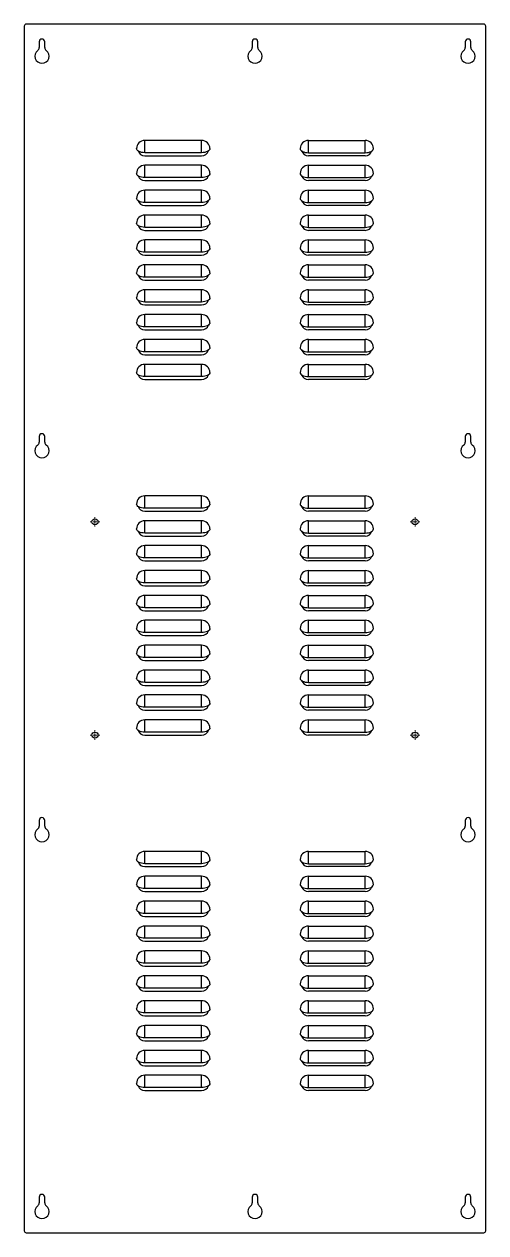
# Model space of a CAD drawing. Header units: millimetres. Extents: x -826 to 1751, y -781 to 1045.
# Drawn here: x -826 to -177, y -781 to 919 of the extents above; entities that cross this region are included whole.
import ezdxf

# ---------------------------------------------------------------- set-up
doc = ezdxf.new("R2010")
doc.units = ezdxf.units.MM

# ---------------------------------------------------------------- blocks, each defined once
blk = doc.blocks.new('SW_CENTERMARKSYMBOL_0')
at = {"color": 0, "linetype": 'Continuous', "lineweight": 18}
for p, q in [((-5, 0), (-6.75, 0)), ((0, 0), (-2.5, 0)), ((0, 5), (0, 6.75)), ((0, 0), (0, 2.5)), ((0, 0), (0, -2.5)), ((0, 0), (2.5, 0)), ((5, 0), (6.75, 0)), ((0, -5), (0, -6.75))]:
    blk.add_line(p, q, dxfattribs=at)
blk = doc.blocks.new('SW_CENTERMARKSYMBOL_1')
at = {"color": 0, "linetype": 'Continuous', "lineweight": 18}
for p, q in [((-5, 0), (-6.75, 0)), ((0, 0), (-2.5, 0)), ((0, 5), (0, 6.75)), ((0, 0), (0, 2.5)), ((0, 0), (0, -2.5)), ((0, 0), (2.5, 0)), ((5, 0), (6.75, 0)), ((0, -5), (0, -6.75))]:
    blk.add_line(p, q, dxfattribs=at)
blk = doc.blocks.new('SW_CENTERMARKSYMBOL_2')
at = {"color": 0, "linetype": 'Continuous', "lineweight": 18}
for p, q in [((-5, 0), (-6.75, 0)), ((0, 0), (-2.5, 0)), ((0, 5), (0, 6.75)), ((0, 0), (0, 2.5)), ((0, 0), (0, -2.5)), ((0, 0), (2.5, 0)), ((5, 0), (6.75, 0)), ((0, -5), (0, -6.75))]:
    blk.add_line(p, q, dxfattribs=at)
blk = doc.blocks.new('SW_CENTERMARKSYMBOL_3')
at = {"color": 0, "linetype": 'Continuous', "lineweight": 18}
for p, q in [((-5, 0), (-6.75, 0)), ((0, 0), (-2.5, 0)), ((0, 5), (0, 6.75)), ((0, 0), (0, 2.5)), ((0, 0), (0, -2.5)), ((0, 0), (2.5, 0)), ((5, 0), (6.75, 0)), ((0, -5), (0, -6.75))]:
    blk.add_line(p, q, dxfattribs=at)

msp = doc.modelspace()

# ---------------------------------------------------------------- linework, layer by layer
at = {"color": 7, "linetype": 'Continuous', "lineweight": 25}
for p, q in [((-179.7, 918.7), (-822.7, 918.7)), ((-825.7, 915.7), (-825.7, -778.3)), ((-176.7, -778.3), (-176.7, 915.7)), ((-804.7, 893.7), (-804.7, 885.7)), ((-796.7, 885.7), (-796.7, 893.7)), ((-505.2, 893.7), (-505.2, 885.7)), ((-497.2, 885.7), (-497.2, 893.7)), ((-205.7, 893.7), (-205.7, 885.7)), ((-197.7, 885.7), (-197.7, 893.7)), ((-576.2, 755.2), (-656.2, 755.2)), ((-656.2, 737.9), (-656.2, 755.2)), ((-576.2, 737.9), (-576.2, 755.2)), ((-426.2, 737.9), (-426.2, 755.2)), ((-426.2, 755.2), (-346.2, 755.2)), ((-346.2, 737.9), (-346.2, 755.2)), ((-576.2, 737.9), (-656.2, 737.9)), ((-656.2, 733.7), (-576.2, 733.7)), ((-426.2, 737.9), (-346.2, 737.9)), ((-346.2, 733.7), (-426.2, 733.7)), ((-656.2, 702.9), (-656.2, 720.2)), ((-576.2, 720.2), (-656.2, 720.2)), ((-576.2, 702.9), (-576.2, 720.2)), ((-426.2, 702.9), (-426.2, 720.2)), ((-426.2, 720.2), (-346.2, 720.2)), ((-346.2, 702.9), (-346.2, 720.2)), ((-576.2, 702.9), (-656.2, 702.9)), ((-656.2, 698.7), (-576.2, 698.7)), ((-426.2, 702.9), (-346.2, 702.9)), ((-346.2, 698.7), (-426.2, 698.7)), ((-656.2, 667.9), (-656.2, 685.2)), ((-576.2, 685.2), (-656.2, 685.2)), ((-576.2, 667.9), (-576.2, 685.2)), ((-426.2, 667.9), (-426.2, 685.2)), ((-426.2, 685.2), (-346.2, 685.2)), ((-346.2, 667.9), (-346.2, 685.2)), ((-576.2, 667.9), (-656.2, 667.9)), ((-656.2, 663.7), (-576.2, 663.7)), ((-426.2, 667.9), (-346.2, 667.9)), ((-346.2, 663.7), (-426.2, 663.7)), ((-656.2, 632.9), (-656.2, 650.2)), ((-576.2, 650.2), (-656.2, 650.2)), ((-576.2, 632.9), (-576.2, 650.2)), ((-426.2, 632.9), (-426.2, 650.2)), ((-426.2, 650.2), (-346.2, 650.2)), ((-346.2, 632.9), (-346.2, 650.2)), ((-576.2, 632.9), (-656.2, 632.9)), ((-426.2, 632.9), (-346.2, 632.9)), ((-656.2, 628.7), (-576.2, 628.7)), ((-656.2, 597.9), (-656.2, 615.2)), ((-576.2, 615.2), (-656.2, 615.2)), ((-576.2, 597.9), (-576.2, 615.2)), ((-346.2, 628.7), (-426.2, 628.7)), ((-426.2, 597.9), (-426.2, 615.2)), ((-426.2, 615.2), (-346.2, 615.2)), ((-346.2, 597.9), (-346.2, 615.2)), ((-576.2, 597.9), (-656.2, 597.9)), ((-426.2, 597.9), (-346.2, 597.9)), ((-656.2, 593.7), (-576.2, 593.7)), ((-576.2, 580.2), (-656.2, 580.2)), ((-656.2, 562.9), (-656.2, 580.2)), ((-576.2, 562.9), (-576.2, 580.2)), ((-346.2, 593.7), (-426.2, 593.7)), ((-426.2, 562.9), (-426.2, 580.2)), ((-426.2, 580.2), (-346.2, 580.2)), ((-346.2, 562.9), (-346.2, 580.2)), ((-576.2, 562.9), (-656.2, 562.9)), ((-426.2, 562.9), (-346.2, 562.9)), ((-656.2, 558.7), (-576.2, 558.7)), ((-576.2, 545.2), (-656.2, 545.2)), ((-656.2, 527.9), (-656.2, 545.2)), ((-576.2, 527.9), (-576.2, 545.2)), ((-346.2, 558.7), (-426.2, 558.7)), ((-426.2, 527.9), (-426.2, 545.2)), ((-426.2, 545.2), (-346.2, 545.2)), ((-346.2, 527.9), (-346.2, 545.2)), ((-576.2, 527.9), (-656.2, 527.9)), ((-426.2, 527.9), (-346.2, 527.9)), ((-656.2, 523.7), (-576.2, 523.7)), ((-576.2, 510.2), (-656.2, 510.2)), ((-656.2, 492.9), (-656.2, 510.2)), ((-576.2, 492.9), (-576.2, 510.2)), ((-346.2, 523.7), (-426.2, 523.7)), ((-426.2, 492.9), (-426.2, 510.2)), ((-426.2, 510.2), (-346.2, 510.2)), ((-346.2, 492.9), (-346.2, 510.2)), ((-576.2, 492.9), (-656.2, 492.9)), ((-656.2, 488.7), (-576.2, 488.7)), ((-426.2, 492.9), (-346.2, 492.9)), ((-346.2, 488.7), (-426.2, 488.7)), ((-576.2, 475.2), (-656.2, 475.2)), ((-656.2, 457.9), (-656.2, 475.2)), ((-576.2, 457.9), (-576.2, 475.2)), ((-426.2, 457.9), (-426.2, 475.2)), ((-426.2, 475.2), (-346.2, 475.2)), ((-346.2, 457.9), (-346.2, 475.2)), ((-576.2, 457.9), (-656.2, 457.9)), ((-656.2, 453.7), (-576.2, 453.7)), ((-426.2, 457.9), (-346.2, 457.9)), ((-346.2, 453.7), (-426.2, 453.7)), ((-576.2, 440.2), (-656.2, 440.2)), ((-656.2, 422.9), (-656.2, 440.2)), ((-576.2, 422.9), (-576.2, 440.2)), ((-426.2, 422.9), (-426.2, 440.2)), ((-426.2, 440.2), (-346.2, 440.2)), ((-346.2, 422.9), (-346.2, 440.2)), ((-576.2, 422.9), (-656.2, 422.9)), ((-656.2, 418.7), (-576.2, 418.7)), ((-426.2, 422.9), (-346.2, 422.9)), ((-346.2, 418.7), (-426.2, 418.7)), ((-804.7, 338.7), (-804.7, 330.7)), ((-796.7, 330.7), (-796.7, 338.7)), ((-205.7, 338.7), (-205.7, 330.7)), ((-197.7, 330.7), (-197.7, 338.7)), ((-656.2, 237.9), (-656.2, 255.2)), ((-576.2, 255.2), (-656.2, 255.2)), ((-576.2, 237.9), (-576.2, 255.2)), ((-426.2, 237.9), (-426.2, 255.2)), ((-426.2, 255.2), (-346.2, 255.2)), ((-346.2, 237.9), (-346.2, 255.2)), ((-576.2, 237.9), (-656.2, 237.9)), ((-656.2, 233.7), (-576.2, 233.7)), ((-426.2, 237.9), (-346.2, 237.9)), ((-346.2, 233.7), (-426.2, 233.7)), ((-576.2, 220.2), (-656.2, 220.2)), ((-656.2, 202.9), (-656.2, 220.2)), ((-576.2, 202.9), (-576.2, 220.2)), ((-426.2, 202.9), (-426.2, 220.2)), ((-426.2, 220.2), (-346.2, 220.2)), ((-346.2, 202.9), (-346.2, 220.2)), ((-576.2, 202.9), (-656.2, 202.9)), ((-656.2, 198.7), (-576.2, 198.7)), ((-426.2, 202.9), (-346.2, 202.9)), ((-346.2, 198.7), (-426.2, 198.7)), ((-576.2, 185.2), (-656.2, 185.2)), ((-656.2, 167.9), (-656.2, 185.2)), ((-576.2, 167.9), (-576.2, 185.2)), ((-426.2, 167.9), (-426.2, 185.2)), ((-426.2, 185.2), (-346.2, 185.2)), ((-346.2, 167.9), (-346.2, 185.2)), ((-576.2, 167.9), (-656.2, 167.9)), ((-656.2, 163.7), (-576.2, 163.7)), ((-426.2, 167.9), (-346.2, 167.9)), ((-346.2, 163.7), (-426.2, 163.7)), ((-576.2, 150.2), (-656.2, 150.2)), ((-656.2, 132.9), (-656.2, 150.2)), ((-576.2, 132.9), (-576.2, 150.2)), ((-426.2, 132.9), (-426.2, 150.2)), ((-426.2, 150.2), (-346.2, 150.2)), ((-346.2, 132.9), (-346.2, 150.2)), ((-576.2, 132.9), (-656.2, 132.9)), ((-656.2, 128.7), (-576.2, 128.7)), ((-426.2, 132.9), (-346.2, 132.9)), ((-346.2, 128.7), (-426.2, 128.7)), ((-576.2, 115.2), (-656.2, 115.2)), ((-656.2, 97.9), (-656.2, 115.2)), ((-576.2, 97.9), (-576.2, 115.2)), ((-426.2, 97.9), (-426.2, 115.2)), ((-426.2, 115.2), (-346.2, 115.2)), ((-346.2, 97.9), (-346.2, 115.2)), ((-576.2, 97.9), (-656.2, 97.9)), ((-656.2, 93.7), (-576.2, 93.7)), ((-426.2, 97.9), (-346.2, 97.9)), ((-346.2, 93.7), (-426.2, 93.7)), ((-656.2, 62.9), (-656.2, 80.2)), ((-576.2, 80.2), (-656.2, 80.2)), ((-576.2, 62.9), (-576.2, 80.2)), ((-426.2, 62.9), (-426.2, 80.2)), ((-426.2, 80.2), (-346.2, 80.2)), ((-346.2, 62.9), (-346.2, 80.2)), ((-576.2, 62.9), (-656.2, 62.9)), ((-656.2, 58.7), (-576.2, 58.7)), ((-426.2, 62.9), (-346.2, 62.9)), ((-346.2, 58.7), (-426.2, 58.7)), ((-656.2, 27.9), (-656.2, 45.2)), ((-576.2, 45.2), (-656.2, 45.2)), ((-576.2, 27.9), (-576.2, 45.2)), ((-426.2, 27.9), (-426.2, 45.2)), ((-426.2, 45.2), (-346.2, 45.2)), ((-346.2, 27.9), (-346.2, 45.2)), ((-576.2, 27.9), (-656.2, 27.9)), ((-656.2, 23.7), (-576.2, 23.7)), ((-426.2, 27.9), (-346.2, 27.9)), ((-346.2, 23.7), (-426.2, 23.7)), ((-656.2, -7.1), (-656.2, 10.2)), ((-576.2, 10.2), (-656.2, 10.2)), ((-576.2, -7.1), (-576.2, 10.2)), ((-426.2, -7.1), (-426.2, 10.2)), ((-426.2, 10.2), (-346.2, 10.2)), ((-346.2, -7.1), (-346.2, 10.2)), ((-576.2, -7.1), (-656.2, -7.1)), ((-656.2, -11.3), (-576.2, -11.3)), ((-426.2, -7.1), (-346.2, -7.1)), ((-346.2, -11.3), (-426.2, -11.3)), ((-656.2, -42.1), (-656.2, -24.8)), ((-576.2, -24.8), (-656.2, -24.8)), ((-576.2, -42.1), (-576.2, -24.8)), ((-426.2, -42.1), (-426.2, -24.8)), ((-426.2, -24.8), (-346.2, -24.8)), ((-346.2, -42.1), (-346.2, -24.8)), ((-576.2, -42.1), (-656.2, -42.1)), ((-656.2, -46.3), (-576.2, -46.3)), ((-426.2, -42.1), (-346.2, -42.1)), ((-346.2, -46.3), (-426.2, -46.3)), ((-656.2, -77.1), (-656.2, -59.8)), ((-576.2, -59.8), (-656.2, -59.8)), ((-576.2, -77.1), (-576.2, -59.8)), ((-426.2, -77.1), (-426.2, -59.8)), ((-426.2, -59.8), (-346.2, -59.8)), ((-346.2, -77.1), (-346.2, -59.8)), ((-576.2, -77.1), (-656.2, -77.1)), ((-656.2, -81.3), (-576.2, -81.3)), ((-426.2, -77.1), (-346.2, -77.1)), ((-346.2, -81.3), (-426.2, -81.3)), ((-804.7, -201.3), (-804.7, -209.3)), ((-796.7, -209.3), (-796.7, -201.3)), ((-205.7, -201.3), (-205.7, -209.3)), ((-197.7, -209.3), (-197.7, -201.3)), ((-656.2, -262.1), (-656.2, -244.8)), ((-576.2, -244.8), (-656.2, -244.8)), ((-576.2, -262.1), (-576.2, -244.8)), ((-426.2, -262.1), (-426.2, -244.8)), ((-426.2, -244.8), (-346.2, -244.8)), ((-346.2, -262.1), (-346.2, -244.8)), ((-576.2, -262.1), (-656.2, -262.1)), ((-656.2, -266.3), (-576.2, -266.3)), ((-426.2, -262.1), (-346.2, -262.1)), ((-346.2, -266.3), (-426.2, -266.3)), ((-656.2, -297.1), (-656.2, -279.8)), ((-576.2, -279.8), (-656.2, -279.8)), ((-576.2, -297.1), (-576.2, -279.8)), ((-426.2, -297.1), (-426.2, -279.8)), ((-426.2, -279.8), (-346.2, -279.8)), ((-346.2, -297.1), (-346.2, -279.8)), ((-576.2, -297.1), (-656.2, -297.1)), ((-656.2, -301.3), (-576.2, -301.3)), ((-426.2, -297.1), (-346.2, -297.1)), ((-346.2, -301.3), (-426.2, -301.3)), ((-656.2, -332.1), (-656.2, -314.8)), ((-576.2, -314.8), (-656.2, -314.8)), ((-576.2, -332.1), (-576.2, -314.8)), ((-426.2, -332.1), (-426.2, -314.8)), ((-426.2, -314.8), (-346.2, -314.8)), ((-346.2, -332.1), (-346.2, -314.8)), ((-576.2, -332.1), (-656.2, -332.1)), ((-656.2, -336.3), (-576.2, -336.3)), ((-426.2, -332.1), (-346.2, -332.1)), ((-346.2, -336.3), (-426.2, -336.3)), ((-656.2, -367.1), (-656.2, -349.8)), ((-576.2, -349.8), (-656.2, -349.8)), ((-576.2, -367.1), (-576.2, -349.8)), ((-426.2, -367.1), (-426.2, -349.8)), ((-426.2, -349.8), (-346.2, -349.8)), ((-346.2, -367.1), (-346.2, -349.8)), ((-576.2, -367.1), (-656.2, -367.1)), ((-656.2, -371.3), (-576.2, -371.3)), ((-426.2, -367.1), (-346.2, -367.1)), ((-346.2, -371.3), (-426.2, -371.3)), ((-656.2, -402.1), (-656.2, -384.8)), ((-576.2, -384.8), (-656.2, -384.8)), ((-576.2, -402.1), (-576.2, -384.8)), ((-426.2, -402.1), (-426.2, -384.8)), ((-426.2, -384.8), (-346.2, -384.8)), ((-346.2, -402.1), (-346.2, -384.8)), ((-576.2, -402.1), (-656.2, -402.1)), ((-656.2, -406.3), (-576.2, -406.3)), ((-426.2, -402.1), (-346.2, -402.1)), ((-346.2, -406.3), (-426.2, -406.3)), ((-576.2, -419.8), (-656.2, -419.8)), ((-656.2, -437.1), (-656.2, -419.8)), ((-576.2, -437.1), (-576.2, -419.8)), ((-426.2, -437.1), (-426.2, -419.8)), ((-426.2, -419.8), (-346.2, -419.8)), ((-346.2, -437.1), (-346.2, -419.8)), ((-576.2, -437.1), (-656.2, -437.1)), ((-656.2, -441.3), (-576.2, -441.3)), ((-426.2, -437.1), (-346.2, -437.1)), ((-346.2, -441.3), (-426.2, -441.3)), ((-576.2, -454.8), (-656.2, -454.8)), ((-656.2, -472.1), (-656.2, -454.8)), ((-576.2, -472.1), (-576.2, -454.8)), ((-426.2, -472.1), (-426.2, -454.8)), ((-426.2, -454.8), (-346.2, -454.8)), ((-346.2, -472.1), (-346.2, -454.8)), ((-576.2, -472.1), (-656.2, -472.1)), ((-426.2, -472.1), (-346.2, -472.1)), ((-656.2, -476.3), (-576.2, -476.3)), ((-576.2, -489.8), (-656.2, -489.8)), ((-656.2, -507.1), (-656.2, -489.8)), ((-576.2, -507.1), (-576.2, -489.8)), ((-346.2, -476.3), (-426.2, -476.3)), ((-426.2, -507.1), (-426.2, -489.8)), ((-426.2, -489.8), (-346.2, -489.8)), ((-346.2, -507.1), (-346.2, -489.8)), ((-576.2, -507.1), (-656.2, -507.1)), ((-426.2, -507.1), (-346.2, -507.1)), ((-656.2, -511.3), (-576.2, -511.3)), ((-576.2, -524.8), (-656.2, -524.8)), ((-656.2, -542.1), (-656.2, -524.8)), ((-576.2, -542.1), (-576.2, -524.8)), ((-346.2, -511.3), (-426.2, -511.3)), ((-426.2, -542.1), (-426.2, -524.8)), ((-426.2, -524.8), (-346.2, -524.8)), ((-346.2, -542.1), (-346.2, -524.8)), ((-576.2, -542.1), (-656.2, -542.1)), ((-426.2, -542.1), (-346.2, -542.1)), ((-656.2, -546.3), (-576.2, -546.3)), ((-576.2, -559.8), (-656.2, -559.8)), ((-656.2, -577.1), (-656.2, -559.8)), ((-576.2, -577.1), (-576.2, -559.8)), ((-346.2, -546.3), (-426.2, -546.3)), ((-426.2, -577.1), (-426.2, -559.8)), ((-426.2, -559.8), (-346.2, -559.8)), ((-346.2, -577.1), (-346.2, -559.8)), ((-576.2, -577.1), (-656.2, -577.1)), ((-426.2, -577.1), (-346.2, -577.1)), ((-656.2, -581.3), (-576.2, -581.3)), ((-346.2, -581.3), (-426.2, -581.3)), ((-804.7, -731.3), (-804.7, -739.3)), ((-796.7, -739.3), (-796.7, -731.3)), ((-505.2, -731.3), (-505.2, -739.3)), ((-497.2, -739.3), (-497.2, -731.3)), ((-205.7, -731.3), (-205.7, -739.3)), ((-197.7, -739.3), (-197.7, -731.3)), ((-822.7, -781.3), (-179.7, -781.3))]:
    msp.add_line(p, q, dxfattribs=at)
at = {"color": 7, "linetype": 'Continuous', "lineweight": 25, "flags": 128}
for points in [[(-656.2, 737.9), (-658.5, 738), (-660.6, 738.4), (-662.6, 738.9), (-664.3, 739.6), (-665.8, 740.5), (-666.8, 741.5), (-667.5, 742.6), (-667.7, 743.7)], [(-564.7, 743.7), (-564.9, 742.6), (-565.6, 741.5), (-566.6, 740.5), (-568.1, 739.6), (-569.8, 738.9), (-571.8, 738.4), (-574, 738), (-576.2, 737.9)], [(-437.7, 743.7), (-437.5, 742.6), (-436.8, 741.5), (-435.8, 740.5), (-434.3, 739.6), (-432.6, 738.9), (-430.6, 738.4), (-428.5, 738), (-426.2, 737.9)], [(-346.2, 737.9), (-344, 738), (-341.8, 738.4), (-339.8, 738.9), (-338.1, 739.6), (-336.6, 740.5), (-335.6, 741.5), (-334.9, 742.6), (-334.7, 743.7)], [(-656.2, 702.9), (-658.5, 703), (-660.6, 703.4), (-662.6, 703.9), (-664.3, 704.6), (-665.8, 705.5), (-666.8, 706.5), (-667.5, 707.6), (-667.7, 708.7)], [(-564.7, 708.7), (-564.9, 707.6), (-565.6, 706.5), (-566.6, 705.5), (-568.1, 704.6), (-569.8, 703.9), (-571.8, 703.4), (-574, 703), (-576.2, 702.9)], [(-437.7, 708.7), (-437.5, 707.6), (-436.8, 706.5), (-435.8, 705.5), (-434.3, 704.6), (-432.6, 703.9), (-430.6, 703.4), (-428.5, 703), (-426.2, 702.9)], [(-346.2, 702.9), (-344, 703), (-341.8, 703.4), (-339.8, 703.9), (-338.1, 704.6), (-336.6, 705.5), (-335.6, 706.5), (-334.9, 707.6), (-334.7, 708.7)], [(-656.2, 667.9), (-658.5, 668), (-660.6, 668.4), (-662.6, 668.9), (-664.3, 669.6), (-665.8, 670.5), (-666.8, 671.5), (-667.5, 672.6), (-667.7, 673.7)], [(-564.7, 673.7), (-564.9, 672.6), (-565.6, 671.5), (-566.6, 670.5), (-568.1, 669.6), (-569.8, 668.9), (-571.8, 668.4), (-574, 668), (-576.2, 667.9)], [(-437.7, 673.7), (-437.5, 672.6), (-436.8, 671.5), (-435.8, 670.5), (-434.3, 669.6), (-432.6, 668.9), (-430.6, 668.4), (-428.5, 668), (-426.2, 667.9)], [(-346.2, 667.9), (-344, 668), (-341.8, 668.4), (-339.8, 668.9), (-338.1, 669.6), (-336.6, 670.5), (-335.6, 671.5), (-334.9, 672.6), (-334.7, 673.7)], [(-656.2, 632.9), (-658.5, 633), (-660.6, 633.4), (-662.6, 633.9), (-664.3, 634.6), (-665.8, 635.5), (-666.8, 636.5), (-667.5, 637.6), (-667.7, 638.7)], [(-564.7, 638.7), (-564.9, 637.6), (-565.6, 636.5), (-566.6, 635.5), (-568.1, 634.6), (-569.8, 633.9), (-571.8, 633.4), (-574, 633), (-576.2, 632.9)], [(-437.7, 638.7), (-437.5, 637.6), (-436.8, 636.5), (-435.8, 635.5), (-434.3, 634.6), (-432.6, 633.9), (-430.6, 633.4), (-428.5, 633), (-426.2, 632.9)], [(-346.2, 632.9), (-344, 633), (-341.8, 633.4), (-339.8, 633.9), (-338.1, 634.6), (-336.6, 635.5), (-335.6, 636.5), (-334.9, 637.6), (-334.7, 638.7)], [(-656.2, 597.9), (-658.5, 598), (-660.6, 598.4), (-662.6, 598.9), (-664.3, 599.6), (-665.8, 600.5), (-666.8, 601.5), (-667.5, 602.6), (-667.7, 603.7)], [(-564.7, 603.7), (-564.9, 602.6), (-565.6, 601.5), (-566.6, 600.5), (-568.1, 599.6), (-569.8, 598.9), (-571.8, 598.4), (-574, 598), (-576.2, 597.9)], [(-437.7, 603.7), (-437.5, 602.6), (-436.8, 601.5), (-435.8, 600.5), (-434.3, 599.6), (-432.6, 598.9), (-430.6, 598.4), (-428.5, 598), (-426.2, 597.9)], [(-346.2, 597.9), (-344, 598), (-341.8, 598.4), (-339.8, 598.9), (-338.1, 599.6), (-336.6, 600.5), (-335.6, 601.5), (-334.9, 602.6), (-334.7, 603.7)], [(-656.2, 562.9), (-658.5, 563), (-660.6, 563.4), (-662.6, 563.9), (-664.3, 564.6), (-665.8, 565.5), (-666.8, 566.5), (-667.5, 567.6), (-667.7, 568.7)], [(-564.7, 568.7), (-564.9, 567.6), (-565.6, 566.5), (-566.6, 565.5), (-568.1, 564.6), (-569.8, 563.9), (-571.8, 563.4), (-574, 563), (-576.2, 562.9)], [(-437.7, 568.7), (-437.5, 567.6), (-436.8, 566.5), (-435.8, 565.5), (-434.3, 564.6), (-432.6, 563.9), (-430.6, 563.4), (-428.5, 563), (-426.2, 562.9)], [(-346.2, 562.9), (-344, 563), (-341.8, 563.4), (-339.8, 563.9), (-338.1, 564.6), (-336.6, 565.5), (-335.6, 566.5), (-334.9, 567.6), (-334.7, 568.7)], [(-656.2, 527.9), (-658.5, 528), (-660.6, 528.4), (-662.6, 528.9), (-664.3, 529.6), (-665.8, 530.5), (-666.8, 531.5), (-667.5, 532.6), (-667.7, 533.7)], [(-564.7, 533.7), (-564.9, 532.6), (-565.6, 531.5), (-566.6, 530.5), (-568.1, 529.6), (-569.8, 528.9), (-571.8, 528.4), (-574, 528), (-576.2, 527.9)], [(-437.7, 533.7), (-437.5, 532.6), (-436.8, 531.5), (-435.8, 530.5), (-434.3, 529.6), (-432.6, 528.9), (-430.6, 528.4), (-428.5, 528), (-426.2, 527.9)], [(-346.2, 527.9), (-344, 528), (-341.8, 528.4), (-339.8, 528.9), (-338.1, 529.6), (-336.6, 530.5), (-335.6, 531.5), (-334.9, 532.6), (-334.7, 533.7)], [(-656.2, 492.9), (-658.5, 493), (-660.6, 493.4), (-662.6, 493.9), (-664.3, 494.6), (-665.8, 495.5), (-666.8, 496.5), (-667.5, 497.6), (-667.7, 498.7)], [(-564.7, 498.7), (-564.9, 497.6), (-565.6, 496.5), (-566.6, 495.5), (-568.1, 494.6), (-569.8, 493.9), (-571.8, 493.4), (-574, 493), (-576.2, 492.9)], [(-437.7, 498.7), (-437.5, 497.6), (-436.8, 496.5), (-435.8, 495.5), (-434.3, 494.6), (-432.6, 493.9), (-430.6, 493.4), (-428.5, 493), (-426.2, 492.9)], [(-346.2, 492.9), (-344, 493), (-341.8, 493.4), (-339.8, 493.9), (-338.1, 494.6), (-336.6, 495.5), (-335.6, 496.5), (-334.9, 497.6), (-334.7, 498.7)], [(-656.2, 457.9), (-658.5, 458), (-660.6, 458.4), (-662.6, 458.9), (-664.3, 459.6), (-665.8, 460.5), (-666.8, 461.5), (-667.5, 462.6), (-667.7, 463.7)], [(-564.7, 463.7), (-564.9, 462.6), (-565.6, 461.5), (-566.6, 460.5), (-568.1, 459.6), (-569.8, 458.9), (-571.8, 458.4), (-574, 458), (-576.2, 457.9)], [(-437.7, 463.7), (-437.5, 462.6), (-436.8, 461.5), (-435.8, 460.5), (-434.3, 459.6), (-432.6, 458.9), (-430.6, 458.4), (-428.5, 458), (-426.2, 457.9)], [(-346.2, 457.9), (-344, 458), (-341.8, 458.4), (-339.8, 458.9), (-338.1, 459.6), (-336.6, 460.5), (-335.6, 461.5), (-334.9, 462.6), (-334.7, 463.7)], [(-656.2, 422.9), (-658.5, 423), (-660.6, 423.4), (-662.6, 423.9), (-664.3, 424.6), (-665.8, 425.5), (-666.8, 426.5), (-667.5, 427.6), (-667.7, 428.7)], [(-564.7, 428.7), (-564.9, 427.6), (-565.6, 426.5), (-566.6, 425.5), (-568.1, 424.6), (-569.8, 423.9), (-571.8, 423.4), (-574, 423), (-576.2, 422.9)], [(-437.7, 428.7), (-437.5, 427.6), (-436.8, 426.5), (-435.8, 425.5), (-434.3, 424.6), (-432.6, 423.9), (-430.6, 423.4), (-428.5, 423), (-426.2, 422.9)], [(-346.2, 422.9), (-344, 423), (-341.8, 423.4), (-339.8, 423.9), (-338.1, 424.6), (-336.6, 425.5), (-335.6, 426.5), (-334.9, 427.6), (-334.7, 428.7)], [(-656.2, 237.9), (-658.5, 238), (-660.6, 238.4), (-662.6, 238.9), (-664.3, 239.6), (-665.8, 240.5), (-666.8, 241.5), (-667.5, 242.6), (-667.7, 243.7)], [(-564.7, 243.7), (-564.9, 242.6), (-565.6, 241.5), (-566.6, 240.5), (-568.1, 239.6), (-569.8, 238.9), (-571.8, 238.4), (-574, 238), (-576.2, 237.9)], [(-437.7, 243.7), (-437.5, 242.6), (-436.8, 241.5), (-435.8, 240.5), (-434.3, 239.6), (-432.6, 238.9), (-430.6, 238.4), (-428.5, 238), (-426.2, 237.9)], [(-346.2, 237.9), (-344, 238), (-341.8, 238.4), (-339.8, 238.9), (-338.1, 239.6), (-336.6, 240.5), (-335.6, 241.5), (-334.9, 242.6), (-334.7, 243.7)], [(-656.2, 202.9), (-658.5, 203), (-660.6, 203.4), (-662.6, 203.9), (-664.3, 204.6), (-665.8, 205.5), (-666.8, 206.5), (-667.5, 207.6), (-667.7, 208.7)], [(-564.7, 208.7), (-564.9, 207.6), (-565.6, 206.5), (-566.6, 205.5), (-568.1, 204.6), (-569.8, 203.9), (-571.8, 203.4), (-574, 203), (-576.2, 202.9)], [(-437.7, 208.7), (-437.5, 207.6), (-436.8, 206.5), (-435.8, 205.5), (-434.3, 204.6), (-432.6, 203.9), (-430.6, 203.4), (-428.5, 203), (-426.2, 202.9)], [(-346.2, 202.9), (-344, 203), (-341.8, 203.4), (-339.8, 203.9), (-338.1, 204.6), (-336.6, 205.5), (-335.6, 206.5), (-334.9, 207.6), (-334.7, 208.7)], [(-656.2, 167.9), (-658.5, 168), (-660.6, 168.4), (-662.6, 168.9), (-664.3, 169.6), (-665.8, 170.5), (-666.8, 171.5), (-667.5, 172.6), (-667.7, 173.7)], [(-564.7, 173.7), (-564.9, 172.6), (-565.6, 171.5), (-566.6, 170.5), (-568.1, 169.6), (-569.8, 168.9), (-571.8, 168.4), (-574, 168), (-576.2, 167.9)], [(-437.7, 173.7), (-437.5, 172.6), (-436.8, 171.5), (-435.8, 170.5), (-434.3, 169.6), (-432.6, 168.9), (-430.6, 168.4), (-428.5, 168), (-426.2, 167.9)], [(-346.2, 167.9), (-344, 168), (-341.8, 168.4), (-339.8, 168.9), (-338.1, 169.6), (-336.6, 170.5), (-335.6, 171.5), (-334.9, 172.6), (-334.7, 173.7)], [(-656.2, 132.9), (-658.5, 133), (-660.6, 133.4), (-662.6, 133.9), (-664.3, 134.6), (-665.8, 135.5), (-666.8, 136.5), (-667.5, 137.6), (-667.7, 138.7)], [(-564.7, 138.7), (-564.9, 137.6), (-565.6, 136.5), (-566.6, 135.5), (-568.1, 134.6), (-569.8, 133.9), (-571.8, 133.4), (-574, 133), (-576.2, 132.9)], [(-437.7, 138.7), (-437.5, 137.6), (-436.8, 136.5), (-435.8, 135.5), (-434.3, 134.6), (-432.6, 133.9), (-430.6, 133.4), (-428.5, 133), (-426.2, 132.9)], [(-346.2, 132.9), (-344, 133), (-341.8, 133.4), (-339.8, 133.9), (-338.1, 134.6), (-336.6, 135.5), (-335.6, 136.5), (-334.9, 137.6), (-334.7, 138.7)], [(-656.2, 97.9), (-658.5, 98), (-660.6, 98.4), (-662.6, 98.9), (-664.3, 99.6), (-665.8, 100.5), (-666.8, 101.5), (-667.5, 102.6), (-667.7, 103.7)], [(-564.7, 103.7), (-564.9, 102.6), (-565.6, 101.5), (-566.6, 100.5), (-568.1, 99.6), (-569.8, 98.9), (-571.8, 98.4), (-574, 98), (-576.2, 97.9)], [(-437.7, 103.7), (-437.5, 102.6), (-436.8, 101.5), (-435.8, 100.5), (-434.3, 99.6), (-432.6, 98.9), (-430.6, 98.4), (-428.5, 98), (-426.2, 97.9)], [(-346.2, 97.9), (-344, 98), (-341.8, 98.4), (-339.8, 98.9), (-338.1, 99.6), (-336.6, 100.5), (-335.6, 101.5), (-334.9, 102.6), (-334.7, 103.7)], [(-656.2, 62.9), (-658.5, 63), (-660.6, 63.4), (-662.6, 63.9), (-664.3, 64.6), (-665.8, 65.5), (-666.8, 66.5), (-667.5, 67.6), (-667.7, 68.7)], [(-564.7, 68.7), (-564.9, 67.6), (-565.6, 66.5), (-566.6, 65.5), (-568.1, 64.6), (-569.8, 63.9), (-571.8, 63.4), (-574, 63), (-576.2, 62.9)], [(-437.7, 68.7), (-437.5, 67.6), (-436.8, 66.5), (-435.8, 65.5), (-434.3, 64.6), (-432.6, 63.9), (-430.6, 63.4), (-428.5, 63), (-426.2, 62.9)], [(-346.2, 62.9), (-344, 63), (-341.8, 63.4), (-339.8, 63.9), (-338.1, 64.6), (-336.6, 65.5), (-335.6, 66.5), (-334.9, 67.6), (-334.7, 68.7)], [(-656.2, 27.9), (-658.5, 28), (-660.6, 28.4), (-662.6, 28.9), (-664.3, 29.6), (-665.8, 30.5), (-666.8, 31.5), (-667.5, 32.6), (-667.7, 33.7)], [(-564.7, 33.7), (-564.9, 32.6), (-565.6, 31.5), (-566.6, 30.5), (-568.1, 29.6), (-569.8, 28.9), (-571.8, 28.4), (-574, 28), (-576.2, 27.9)], [(-437.7, 33.7), (-437.5, 32.6), (-436.8, 31.5), (-435.8, 30.5), (-434.3, 29.6), (-432.6, 28.9), (-430.6, 28.4), (-428.5, 28), (-426.2, 27.9)], [(-346.2, 27.9), (-344, 28), (-341.8, 28.4), (-339.8, 28.9), (-338.1, 29.6), (-336.6, 30.5), (-335.6, 31.5), (-334.9, 32.6), (-334.7, 33.7)], [(-656.2, -7.1), (-658.5, -7), (-660.6, -6.6), (-662.6, -6.1), (-664.3, -5.4), (-665.8, -4.5), (-666.8, -3.5), (-667.5, -2.4), (-667.7, -1.3)], [(-564.7, -1.3), (-564.9, -2.4), (-565.6, -3.5), (-566.6, -4.5), (-568.1, -5.4), (-569.8, -6.1), (-571.8, -6.6), (-574, -7), (-576.2, -7.1)], [(-437.7, -1.3), (-437.5, -2.4), (-436.8, -3.5), (-435.8, -4.5), (-434.3, -5.4), (-432.6, -6.1), (-430.6, -6.6), (-428.5, -7), (-426.2, -7.1)], [(-346.2, -7.1), (-344, -7), (-341.8, -6.6), (-339.8, -6.1), (-338.1, -5.4), (-336.6, -4.5), (-335.6, -3.5), (-334.9, -2.4), (-334.7, -1.3)], [(-656.2, -42.1), (-658.5, -42), (-660.6, -41.6), (-662.6, -41.1), (-664.3, -40.4), (-665.8, -39.5), (-666.8, -38.5), (-667.5, -37.4), (-667.7, -36.3)], [(-564.7, -36.3), (-564.9, -37.4), (-565.6, -38.5), (-566.6, -39.5), (-568.1, -40.4), (-569.8, -41.1), (-571.8, -41.6), (-574, -42), (-576.2, -42.1)], [(-437.7, -36.3), (-437.5, -37.4), (-436.8, -38.5), (-435.8, -39.5), (-434.3, -40.4), (-432.6, -41.1), (-430.6, -41.6), (-428.5, -42), (-426.2, -42.1)], [(-346.2, -42.1), (-344, -42), (-341.8, -41.6), (-339.8, -41.1), (-338.1, -40.4), (-336.6, -39.5), (-335.6, -38.5), (-334.9, -37.4), (-334.7, -36.3)], [(-656.2, -77.1), (-658.5, -77), (-660.6, -76.6), (-662.6, -76.1), (-664.3, -75.4), (-665.8, -74.5), (-666.8, -73.5), (-667.5, -72.4), (-667.7, -71.3)], [(-564.7, -71.3), (-564.9, -72.4), (-565.6, -73.5), (-566.6, -74.5), (-568.1, -75.4), (-569.8, -76.1), (-571.8, -76.6), (-574, -77), (-576.2, -77.1)], [(-437.7, -71.3), (-437.5, -72.4), (-436.8, -73.5), (-435.8, -74.5), (-434.3, -75.4), (-432.6, -76.1), (-430.6, -76.6), (-428.5, -77), (-426.2, -77.1)], [(-346.2, -77.1), (-344, -77), (-341.8, -76.6), (-339.8, -76.1), (-338.1, -75.4), (-336.6, -74.5), (-335.6, -73.5), (-334.9, -72.4), (-334.7, -71.3)], [(-656.2, -262.1), (-658.5, -262), (-660.6, -261.6), (-662.6, -261.1), (-664.3, -260.4), (-665.8, -259.5), (-666.8, -258.5), (-667.5, -257.4), (-667.7, -256.3)], [(-564.7, -256.3), (-564.9, -257.4), (-565.6, -258.5), (-566.6, -259.5), (-568.1, -260.4), (-569.8, -261.1), (-571.8, -261.6), (-574, -262), (-576.2, -262.1)], [(-437.7, -256.3), (-437.5, -257.4), (-436.8, -258.5), (-435.8, -259.5), (-434.3, -260.4), (-432.6, -261.1), (-430.6, -261.6), (-428.5, -262), (-426.2, -262.1)], [(-346.2, -262.1), (-344, -262), (-341.8, -261.6), (-339.8, -261.1), (-338.1, -260.4), (-336.6, -259.5), (-335.6, -258.5), (-334.9, -257.4), (-334.7, -256.3)], [(-656.2, -297.1), (-658.5, -297), (-660.6, -296.6), (-662.6, -296.1), (-664.3, -295.4), (-665.8, -294.5), (-666.8, -293.5), (-667.5, -292.4), (-667.7, -291.3)], [(-564.7, -291.3), (-564.9, -292.4), (-565.6, -293.5), (-566.6, -294.5), (-568.1, -295.4), (-569.8, -296.1), (-571.8, -296.6), (-574, -297), (-576.2, -297.1)], [(-437.7, -291.3), (-437.5, -292.4), (-436.8, -293.5), (-435.8, -294.5), (-434.3, -295.4), (-432.6, -296.1), (-430.6, -296.6), (-428.5, -297), (-426.2, -297.1)], [(-346.2, -297.1), (-344, -297), (-341.8, -296.6), (-339.8, -296.1), (-338.1, -295.4), (-336.6, -294.5), (-335.6, -293.5), (-334.9, -292.4), (-334.7, -291.3)], [(-656.2, -332.1), (-658.5, -332), (-660.6, -331.6), (-662.6, -331.1), (-664.3, -330.4), (-665.8, -329.5), (-666.8, -328.5), (-667.5, -327.4), (-667.7, -326.3)], [(-564.7, -326.3), (-564.9, -327.4), (-565.6, -328.5), (-566.6, -329.5), (-568.1, -330.4), (-569.8, -331.1), (-571.8, -331.6), (-574, -332), (-576.2, -332.1)], [(-437.7, -326.3), (-437.5, -327.4), (-436.8, -328.5), (-435.8, -329.5), (-434.3, -330.4), (-432.6, -331.1), (-430.6, -331.6), (-428.5, -332), (-426.2, -332.1)], [(-346.2, -332.1), (-344, -332), (-341.8, -331.6), (-339.8, -331.1), (-338.1, -330.4), (-336.6, -329.5), (-335.6, -328.5), (-334.9, -327.4), (-334.7, -326.3)], [(-656.2, -367.1), (-658.5, -367), (-660.6, -366.6), (-662.6, -366.1), (-664.3, -365.4), (-665.8, -364.5), (-666.8, -363.5), (-667.5, -362.4), (-667.7, -361.3)], [(-564.7, -361.3), (-564.9, -362.4), (-565.6, -363.5), (-566.6, -364.5), (-568.1, -365.4), (-569.8, -366.1), (-571.8, -366.6), (-574, -367), (-576.2, -367.1)], [(-437.7, -361.3), (-437.5, -362.4), (-436.8, -363.5), (-435.8, -364.5), (-434.3, -365.4), (-432.6, -366.1), (-430.6, -366.6), (-428.5, -367), (-426.2, -367.1)], [(-346.2, -367.1), (-344, -367), (-341.8, -366.6), (-339.8, -366.1), (-338.1, -365.4), (-336.6, -364.5), (-335.6, -363.5), (-334.9, -362.4), (-334.7, -361.3)], [(-656.2, -402.1), (-658.5, -402), (-660.6, -401.6), (-662.6, -401.1), (-664.3, -400.4), (-665.8, -399.5), (-666.8, -398.5), (-667.5, -397.4), (-667.7, -396.3)], [(-564.7, -396.3), (-564.9, -397.4), (-565.6, -398.5), (-566.6, -399.5), (-568.1, -400.4), (-569.8, -401.1), (-571.8, -401.6), (-574, -402), (-576.2, -402.1)], [(-437.7, -396.3), (-437.5, -397.4), (-436.8, -398.5), (-435.8, -399.5), (-434.3, -400.4), (-432.6, -401.1), (-430.6, -401.6), (-428.5, -402), (-426.2, -402.1)], [(-346.2, -402.1), (-344, -402), (-341.8, -401.6), (-339.8, -401.1), (-338.1, -400.4), (-336.6, -399.5), (-335.6, -398.5), (-334.9, -397.4), (-334.7, -396.3)], [(-656.2, -437.1), (-658.5, -437), (-660.6, -436.6), (-662.6, -436.1), (-664.3, -435.4), (-665.8, -434.5), (-666.8, -433.5), (-667.5, -432.4), (-667.7, -431.3)], [(-564.7, -431.3), (-564.9, -432.4), (-565.6, -433.5), (-566.6, -434.5), (-568.1, -435.4), (-569.8, -436.1), (-571.8, -436.6), (-574, -437), (-576.2, -437.1)], [(-437.7, -431.3), (-437.5, -432.4), (-436.8, -433.5), (-435.8, -434.5), (-434.3, -435.4), (-432.6, -436.1), (-430.6, -436.6), (-428.5, -437), (-426.2, -437.1)], [(-346.2, -437.1), (-344, -437), (-341.8, -436.6), (-339.8, -436.1), (-338.1, -435.4), (-336.6, -434.5), (-335.6, -433.5), (-334.9, -432.4), (-334.7, -431.3)], [(-656.2, -472.1), (-658.5, -472), (-660.6, -471.6), (-662.6, -471.1), (-664.3, -470.4), (-665.8, -469.5), (-666.8, -468.5), (-667.5, -467.4), (-667.7, -466.3)], [(-564.7, -466.3), (-564.9, -467.4), (-565.6, -468.5), (-566.6, -469.5), (-568.1, -470.4), (-569.8, -471.1), (-571.8, -471.6), (-574, -472), (-576.2, -472.1)], [(-437.7, -466.3), (-437.5, -467.4), (-436.8, -468.5), (-435.8, -469.5), (-434.3, -470.4), (-432.6, -471.1), (-430.6, -471.6), (-428.5, -472), (-426.2, -472.1)], [(-346.2, -472.1), (-344, -472), (-341.8, -471.6), (-339.8, -471.1), (-338.1, -470.4), (-336.6, -469.5), (-335.6, -468.5), (-334.9, -467.4), (-334.7, -466.3)], [(-656.2, -507.1), (-658.5, -507), (-660.6, -506.6), (-662.6, -506.1), (-664.3, -505.4), (-665.8, -504.5), (-666.8, -503.5), (-667.5, -502.4), (-667.7, -501.3)], [(-564.7, -501.3), (-564.9, -502.4), (-565.6, -503.5), (-566.6, -504.5), (-568.1, -505.4), (-569.8, -506.1), (-571.8, -506.6), (-574, -507), (-576.2, -507.1)], [(-437.7, -501.3), (-437.5, -502.4), (-436.8, -503.5), (-435.8, -504.5), (-434.3, -505.4), (-432.6, -506.1), (-430.6, -506.6), (-428.5, -507), (-426.2, -507.1)], [(-346.2, -507.1), (-344, -507), (-341.8, -506.6), (-339.8, -506.1), (-338.1, -505.4), (-336.6, -504.5), (-335.6, -503.5), (-334.9, -502.4), (-334.7, -501.3)], [(-656.2, -542.1), (-658.5, -542), (-660.6, -541.6), (-662.6, -541.1), (-664.3, -540.4), (-665.8, -539.5), (-666.8, -538.5), (-667.5, -537.4), (-667.7, -536.3)], [(-564.7, -536.3), (-564.9, -537.4), (-565.6, -538.5), (-566.6, -539.5), (-568.1, -540.4), (-569.8, -541.1), (-571.8, -541.6), (-574, -542), (-576.2, -542.1)], [(-437.7, -536.3), (-437.5, -537.4), (-436.8, -538.5), (-435.8, -539.5), (-434.3, -540.4), (-432.6, -541.1), (-430.6, -541.6), (-428.5, -542), (-426.2, -542.1)], [(-346.2, -542.1), (-344, -542), (-341.8, -541.6), (-339.8, -541.1), (-338.1, -540.4), (-336.6, -539.5), (-335.6, -538.5), (-334.9, -537.4), (-334.7, -536.3)], [(-656.2, -577.1), (-658.5, -577), (-660.6, -576.6), (-662.6, -576.1), (-664.3, -575.4), (-665.8, -574.5), (-666.8, -573.5), (-667.5, -572.4), (-667.7, -571.3)], [(-564.7, -571.3), (-564.9, -572.4), (-565.6, -573.5), (-566.6, -574.5), (-568.1, -575.4), (-569.8, -576.1), (-571.8, -576.6), (-574, -577), (-576.2, -577.1)], [(-437.7, -571.3), (-437.5, -572.4), (-436.8, -573.5), (-435.8, -574.5), (-434.3, -575.4), (-432.6, -576.1), (-430.6, -576.6), (-428.5, -577), (-426.2, -577.1)], [(-346.2, -577.1), (-344, -577), (-341.8, -576.6), (-339.8, -576.1), (-338.1, -575.4), (-336.6, -574.5), (-335.6, -573.5), (-334.9, -572.4), (-334.7, -571.3)]]:
    msp.add_lwpolyline(points, dxfattribs=at)
at = {"color": 7, "linetype": 'Continuous', "lineweight": 25}
for centre in [(-726.2, 218.7), (-276.2, 218.7), (-726.2, -81.3), (-276.2, -81.3)]:
    msp.add_circle(centre, 4.25, dxfattribs=at)
for centre, radius, start, end in [((-822.7, 915.7), 3, 90, 180), ((-179.7, 915.7), 3, 0, 90), ((-809.7, 885.7), 5, 306.8699, 0), ((-800.7, 893.7), 4, 0, 180), ((-791.7, 885.7), 5, 180, 233.1301), ((-510.2, 885.7), 5, 306.8699, 0), ((-501.2, 893.7), 4, 0, 180), ((-492.2, 885.7), 5, 180, 233.1301), ((-210.7, 885.7), 5, 306.8699, 0), ((-201.7, 893.7), 4, 0, 180), ((-192.7, 885.7), 5, 180, 233.1301), ((-800.7, 873.7), 10, 126.8699, 53.1301), ((-501.2, 873.7), 10, 126.8699, 53.1301), ((-201.7, 873.7), 10, 126.8699, 53.1301), ((-656.2, 743.7), 11.5, 90, 180), ((-576.2, 743.7), 11.5, 0, 90), ((-426.2, 743.7), 11.5, 90, 180), ((-346.2, 743.7), 11.5, 0, 90), ((-656.2, 743.7), 10, 199.1397, 270), ((-576.2, 743.7), 10, 270, 340.8603), ((-426.2, 743.7), 10, 199.1397, 270), ((-346.2, 743.7), 10, 270, 340.8603), ((-656.2, 708.7), 11.5, 90, 180), ((-576.2, 708.7), 11.5, 0, 90), ((-426.2, 708.7), 11.5, 90, 180), ((-346.2, 708.7), 11.5, 0, 90), ((-656.2, 708.7), 10, 199.1397, 270), ((-576.2, 708.7), 10, 270, 340.8603), ((-426.2, 708.7), 10, 199.1397, 270), ((-346.2, 708.7), 10, 270, 340.8603), ((-656.2, 673.7), 11.5, 90, 180), ((-576.2, 673.7), 11.5, 0, 90), ((-426.2, 673.7), 11.5, 90, 180), ((-346.2, 673.7), 11.5, 0, 90), ((-656.2, 673.7), 10, 199.1397, 270), ((-576.2, 673.7), 10, 270, 340.8603), ((-426.2, 673.7), 10, 199.1397, 270), ((-346.2, 673.7), 10, 270, 340.8603), ((-656.2, 638.7), 11.5, 90, 180), ((-576.2, 638.7), 11.5, 0, 90), ((-426.2, 638.7), 11.5, 90, 180), ((-346.2, 638.7), 11.5, 0, 90), ((-656.2, 638.7), 10, 199.1397, 270), ((-576.2, 638.7), 10, 270, 340.8603), ((-426.2, 638.7), 10, 199.1397, 270), ((-346.2, 638.7), 10, 270, 340.8603), ((-656.2, 603.7), 11.5, 90, 180), ((-576.2, 603.7), 11.5, 0, 90), ((-426.2, 603.7), 11.5, 90, 180), ((-346.2, 603.7), 11.5, 0, 90), ((-656.2, 603.7), 10, 199.1397, 270), ((-576.2, 603.7), 10, 270, 340.8603), ((-426.2, 603.7), 10, 199.1397, 270), ((-346.2, 603.7), 10, 270, 340.8603), ((-656.2, 568.7), 11.5, 90, 180), ((-576.2, 568.7), 11.5, 0, 90), ((-426.2, 568.7), 11.5, 90, 180), ((-346.2, 568.7), 11.5, 0, 90), ((-656.2, 568.7), 10, 199.1397, 270), ((-576.2, 568.7), 10, 270, 340.8603), ((-426.2, 568.7), 10, 199.1397, 270), ((-346.2, 568.7), 10, 270, 340.8603), ((-656.2, 533.7), 11.5, 90, 180), ((-576.2, 533.7), 11.5, 0, 90), ((-426.2, 533.7), 11.5, 90, 180), ((-346.2, 533.7), 11.5, 0, 90), ((-656.2, 533.7), 10, 199.1397, 270), ((-576.2, 533.7), 10, 270, 340.8603), ((-426.2, 533.7), 10, 199.1397, 270), ((-346.2, 533.7), 10, 270, 340.8603), ((-656.2, 498.7), 11.5, 90, 180), ((-576.2, 498.7), 11.5, 0, 90), ((-426.2, 498.7), 11.5, 90, 180), ((-346.2, 498.7), 11.5, 0, 90), ((-656.2, 498.7), 10, 199.1397, 270), ((-576.2, 498.7), 10, 270, 340.8603), ((-426.2, 498.7), 10, 199.1397, 270), ((-346.2, 498.7), 10, 270, 340.8603), ((-656.2, 463.7), 11.5, 90, 180), ((-656.2, 463.7), 10, 199.1397, 270), ((-576.2, 463.7), 11.5, 0, 90), ((-576.2, 463.7), 10, 270, 340.8603), ((-426.2, 463.7), 11.5, 90, 180), ((-426.2, 463.7), 10, 199.1397, 270), ((-346.2, 463.7), 11.5, 0, 90), ((-346.2, 463.7), 10, 270, 340.8603), ((-656.2, 428.7), 11.5, 90, 180), ((-656.2, 428.7), 10, 199.1397, 270), ((-576.2, 428.7), 11.5, 0, 90), ((-576.2, 428.7), 10, 270, 340.8603), ((-426.2, 428.7), 11.5, 90, 180), ((-426.2, 428.7), 10, 199.1397, 270), ((-346.2, 428.7), 11.5, 0, 90), ((-346.2, 428.7), 10, 270, 340.8603), ((-800.7, 338.7), 4, 0, 180), ((-201.7, 338.7), 4, 0, 180), ((-800.7, 318.7), 10, 126.8699, 53.1301), ((-809.7, 330.7), 5, 306.8699, 0), ((-791.7, 330.7), 5, 180, 233.1301), ((-201.7, 318.7), 10, 126.8699, 53.1301), ((-210.7, 330.7), 5, 306.8699, 0), ((-192.7, 330.7), 5, 180, 233.1301), ((-656.2, 243.7), 11.5, 90, 180), ((-576.2, 243.7), 11.5, 0, 90), ((-426.2, 243.7), 11.5, 90, 180), ((-346.2, 243.7), 11.5, 0, 90), ((-656.2, 243.7), 10, 199.1397, 270), ((-576.2, 243.7), 10, 270, 340.8603), ((-426.2, 243.7), 10, 199.1397, 270), ((-346.2, 243.7), 10, 270, 340.8603), ((-656.2, 208.7), 11.5, 90, 180), ((-656.2, 208.7), 10, 199.1397, 270), ((-576.2, 208.7), 11.5, 0, 90), ((-576.2, 208.7), 10, 270, 340.8603), ((-426.2, 208.7), 11.5, 90, 180), ((-426.2, 208.7), 10, 199.1397, 270), ((-346.2, 208.7), 11.5, 0, 90), ((-346.2, 208.7), 10, 270, 340.8603), ((-656.2, 173.7), 11.5, 90, 180), ((-656.2, 173.7), 10, 199.1397, 270), ((-576.2, 173.7), 11.5, 0, 90), ((-576.2, 173.7), 10, 270, 340.8603), ((-426.2, 173.7), 11.5, 90, 180), ((-426.2, 173.7), 10, 199.1397, 270), ((-346.2, 173.7), 11.5, 0, 90), ((-346.2, 173.7), 10, 270, 340.8603), ((-656.2, 138.7), 11.5, 90, 180), ((-576.2, 138.7), 11.5, 0, 90), ((-426.2, 138.7), 11.5, 90, 180), ((-346.2, 138.7), 11.5, 0, 90), ((-656.2, 138.7), 10, 199.1397, 270), ((-576.2, 138.7), 10, 270, 340.8603), ((-426.2, 138.7), 10, 199.1397, 270), ((-346.2, 138.7), 10, 270, 340.8603), ((-656.2, 103.7), 11.5, 90, 180), ((-576.2, 103.7), 11.5, 0, 90), ((-426.2, 103.7), 11.5, 90, 180), ((-346.2, 103.7), 11.5, 0, 90), ((-656.2, 103.7), 10, 199.1397, 270), ((-576.2, 103.7), 10, 270, 340.8603), ((-426.2, 103.7), 10, 199.1397, 270), ((-346.2, 103.7), 10, 270, 340.8603), ((-656.2, 68.7), 11.5, 90, 180), ((-576.2, 68.7), 11.5, 0, 90), ((-426.2, 68.7), 11.5, 90, 180), ((-346.2, 68.7), 11.5, 0, 90), ((-656.2, 68.7), 10, 199.1397, 270), ((-576.2, 68.7), 10, 270, 340.8603), ((-426.2, 68.7), 10, 199.1397, 270), ((-346.2, 68.7), 10, 270, 340.8603), ((-656.2, 33.7), 11.5, 90, 180), ((-576.2, 33.7), 11.5, 0, 90), ((-426.2, 33.7), 11.5, 90, 180), ((-346.2, 33.7), 11.5, 0, 90), ((-656.2, 33.7), 10, 199.1397, 270), ((-576.2, 33.7), 10, 270, 340.8603), ((-426.2, 33.7), 10, 199.1397, 270), ((-346.2, 33.7), 10, 270, 340.8603), ((-656.2, -1.3), 11.5, 90, 180), ((-576.2, -1.3), 11.5, 0, 90), ((-426.2, -1.3), 11.5, 90, 180), ((-346.2, -1.3), 11.5, 0, 90), ((-656.2, -1.3), 10, 199.1397, 270), ((-576.2, -1.3), 10, 270, 340.8603), ((-426.2, -1.3), 10, 199.1397, 270), ((-346.2, -1.3), 10, 270, 340.8603), ((-656.2, -36.3), 11.5, 90, 180), ((-576.2, -36.3), 11.5, 0, 90), ((-426.2, -36.3), 11.5, 90, 180), ((-346.2, -36.3), 11.5, 0, 90), ((-656.2, -36.3), 10, 199.1397, 270), ((-576.2, -36.3), 10, 270, 340.8603), ((-426.2, -36.3), 10, 199.1397, 270), ((-346.2, -36.3), 10, 270, 340.8603), ((-656.2, -71.3), 11.5, 90, 180), ((-576.2, -71.3), 11.5, 0, 90), ((-426.2, -71.3), 11.5, 90, 180), ((-346.2, -71.3), 11.5, 0, 90), ((-656.2, -71.3), 10, 199.1397, 270), ((-576.2, -71.3), 10, 270, 340.8603), ((-426.2, -71.3), 10, 199.1397, 270), ((-346.2, -71.3), 10, 270, 340.8603), ((-800.7, -201.3), 4, 0, 180), ((-201.7, -201.3), 4, 0, 180), ((-800.7, -221.3), 10, 126.8699, 53.1301), ((-809.7, -209.3), 5, 306.8699, 0), ((-791.7, -209.3), 5, 180, 233.1301), ((-201.7, -221.3), 10, 126.8699, 53.1301), ((-210.7, -209.3), 5, 306.8699, 0), ((-192.7, -209.3), 5, 180, 233.1301), ((-656.2, -256.3), 11.5, 90, 180), ((-576.2, -256.3), 11.5, 0, 90), ((-426.2, -256.3), 11.5, 90, 180), ((-346.2, -256.3), 11.5, 0, 90), ((-656.2, -256.3), 10, 199.1397, 270), ((-576.2, -256.3), 10, 270, 340.8603), ((-426.2, -256.3), 10, 199.1397, 270), ((-346.2, -256.3), 10, 270, 340.8603), ((-656.2, -291.3), 11.5, 90, 180), ((-576.2, -291.3), 11.5, 0, 90), ((-426.2, -291.3), 11.5, 90, 180), ((-346.2, -291.3), 11.5, 0, 90), ((-656.2, -291.3), 10, 199.1397, 270), ((-576.2, -291.3), 10, 270, 340.8603), ((-426.2, -291.3), 10, 199.1397, 270), ((-346.2, -291.3), 10, 270, 340.8603), ((-656.2, -326.3), 11.5, 90, 180), ((-576.2, -326.3), 11.5, 0, 90), ((-426.2, -326.3), 11.5, 90, 180), ((-346.2, -326.3), 11.5, 0, 90), ((-656.2, -326.3), 10, 199.1397, 270), ((-576.2, -326.3), 10, 270, 340.8603), ((-426.2, -326.3), 10, 199.1397, 270), ((-346.2, -326.3), 10, 270, 340.8603), ((-656.2, -361.3), 11.5, 90, 180), ((-576.2, -361.3), 11.5, 0, 90), ((-426.2, -361.3), 11.5, 90, 180), ((-346.2, -361.3), 11.5, 0, 90), ((-656.2, -361.3), 10, 199.1397, 270), ((-576.2, -361.3), 10, 270, 340.8603), ((-426.2, -361.3), 10, 199.1397, 270), ((-346.2, -361.3), 10, 270, 340.8603), ((-656.2, -396.3), 11.5, 90, 180), ((-576.2, -396.3), 11.5, 0, 90), ((-426.2, -396.3), 11.5, 90, 180), ((-346.2, -396.3), 11.5, 0, 90), ((-656.2, -396.3), 10, 199.1397, 270), ((-576.2, -396.3), 10, 270, 340.8603), ((-426.2, -396.3), 10, 199.1397, 270), ((-346.2, -396.3), 10, 270, 340.8603), ((-656.2, -431.3), 11.5, 90, 180), ((-576.2, -431.3), 11.5, 0, 90), ((-426.2, -431.3), 11.5, 90, 180), ((-346.2, -431.3), 11.5, 0, 90), ((-656.2, -431.3), 10, 199.1397, 270), ((-576.2, -431.3), 10, 270, 340.8603), ((-426.2, -431.3), 10, 199.1397, 270), ((-346.2, -431.3), 10, 270, 340.8603), ((-656.2, -466.3), 11.5, 90, 180), ((-576.2, -466.3), 11.5, 0, 90), ((-426.2, -466.3), 11.5, 90, 180), ((-346.2, -466.3), 11.5, 0, 90), ((-656.2, -466.3), 10, 199.1397, 270), ((-576.2, -466.3), 10, 270, 340.8603), ((-426.2, -466.3), 10, 199.1397, 270), ((-346.2, -466.3), 10, 270, 340.8603), ((-656.2, -501.3), 11.5, 90, 180), ((-576.2, -501.3), 11.5, 0, 90), ((-426.2, -501.3), 11.5, 90, 180), ((-346.2, -501.3), 11.5, 0, 90), ((-656.2, -501.3), 10, 199.1397, 270), ((-576.2, -501.3), 10, 270, 340.8603), ((-426.2, -501.3), 10, 199.1397, 270), ((-346.2, -501.3), 10, 270, 340.8603), ((-656.2, -536.3), 11.5, 90, 180), ((-576.2, -536.3), 11.5, 0, 90), ((-426.2, -536.3), 11.5, 90, 180), ((-346.2, -536.3), 11.5, 0, 90), ((-656.2, -536.3), 10, 199.1397, 270), ((-576.2, -536.3), 10, 270, 340.8603), ((-426.2, -536.3), 10, 199.1397, 270), ((-346.2, -536.3), 10, 270, 340.8603), ((-656.2, -571.3), 11.5, 90, 180), ((-576.2, -571.3), 11.5, 0, 90), ((-426.2, -571.3), 11.5, 90, 180), ((-346.2, -571.3), 11.5, 0, 90), ((-656.2, -571.3), 10, 199.1397, 270), ((-576.2, -571.3), 10, 270, 340.8603), ((-426.2, -571.3), 10, 199.1397, 270), ((-346.2, -571.3), 10, 270, 340.8603), ((-800.7, -731.3), 4, 0, 180), ((-501.2, -731.3), 4, 0, 180), ((-201.7, -731.3), 4, 0, 180), ((-800.7, -751.3), 10, 126.8699, 53.1301), ((-809.7, -739.3), 5, 306.8699, 0), ((-791.7, -739.3), 5, 180, 233.1301), ((-501.2, -751.3), 10, 126.8699, 53.1301), ((-510.2, -739.3), 5, 306.8699, 0), ((-492.2, -739.3), 5, 180, 233.1301), ((-201.7, -751.3), 10, 126.8699, 53.1301), ((-210.7, -739.3), 5, 306.8699, 0), ((-192.7, -739.3), 5, 180, 233.1301), ((-822.7, -778.3), 3, 180, 270), ((-179.7, -778.3), 3, 270, 360)]:
    msp.add_arc(centre, radius, start, end, dxfattribs=at)

# ---------------------------------------------------------------- block references
at = {"color": 7, "linetype": 'Continuous', "lineweight": 18}
for name, p in [('SW_CENTERMARKSYMBOL_2', (-726.2, 218.7)), ('SW_CENTERMARKSYMBOL_1', (-276.2, 218.7)), ('SW_CENTERMARKSYMBOL_3', (-726.2, -81.3)), ('SW_CENTERMARKSYMBOL_0', (-276.2, -81.3))]:
    msp.add_blockref(name, p, dxfattribs=at)

doc.saveas('drawing.dxf')
